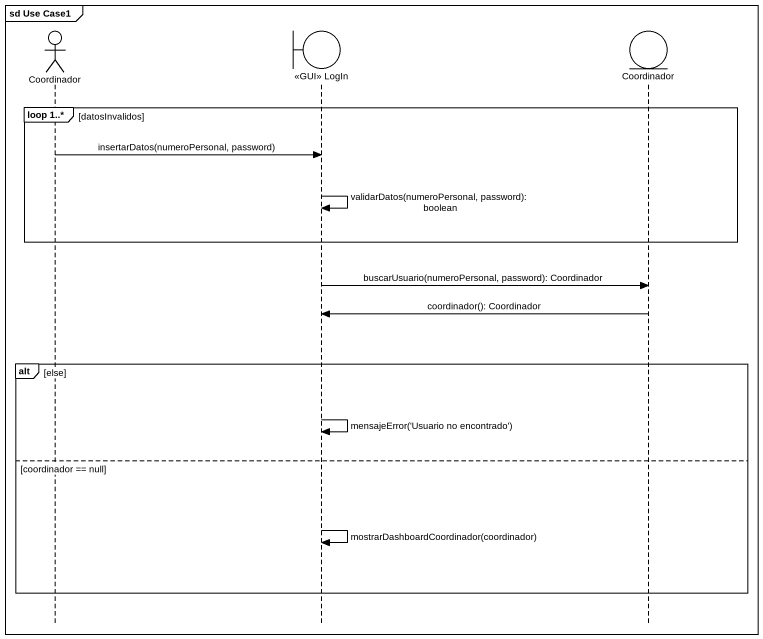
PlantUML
@startuml
mainframe sd Use Case1
hide footbox
actor Coordinador
boundary "<<GUI>> LogIn" as GUI_LogIn
entity "Coordinador" as Coordinador_2

group loop 1..* [datosInvalidos]
  Coordinador -> GUI_LogIn : insertarDatos(numeroPersonal, password)
  GUI_LogIn -> GUI_LogIn : validarDatos(numeroPersonal, password): boolean
end
GUI_LogIn -> Coordinador_2 : buscarUsuario(numeroPersonal, password): Coordinador
Coordinador_2 -> GUI_LogIn : coordinador(): Coordinador
alt else
  GUI_LogIn -> GUI_LogIn : mensajeError('Usuario no encontrado')
else coordinador == null
  GUI_LogIn -> GUI_LogIn : mostrarDashboardCoordinador(coordinador)
end
@enduml
